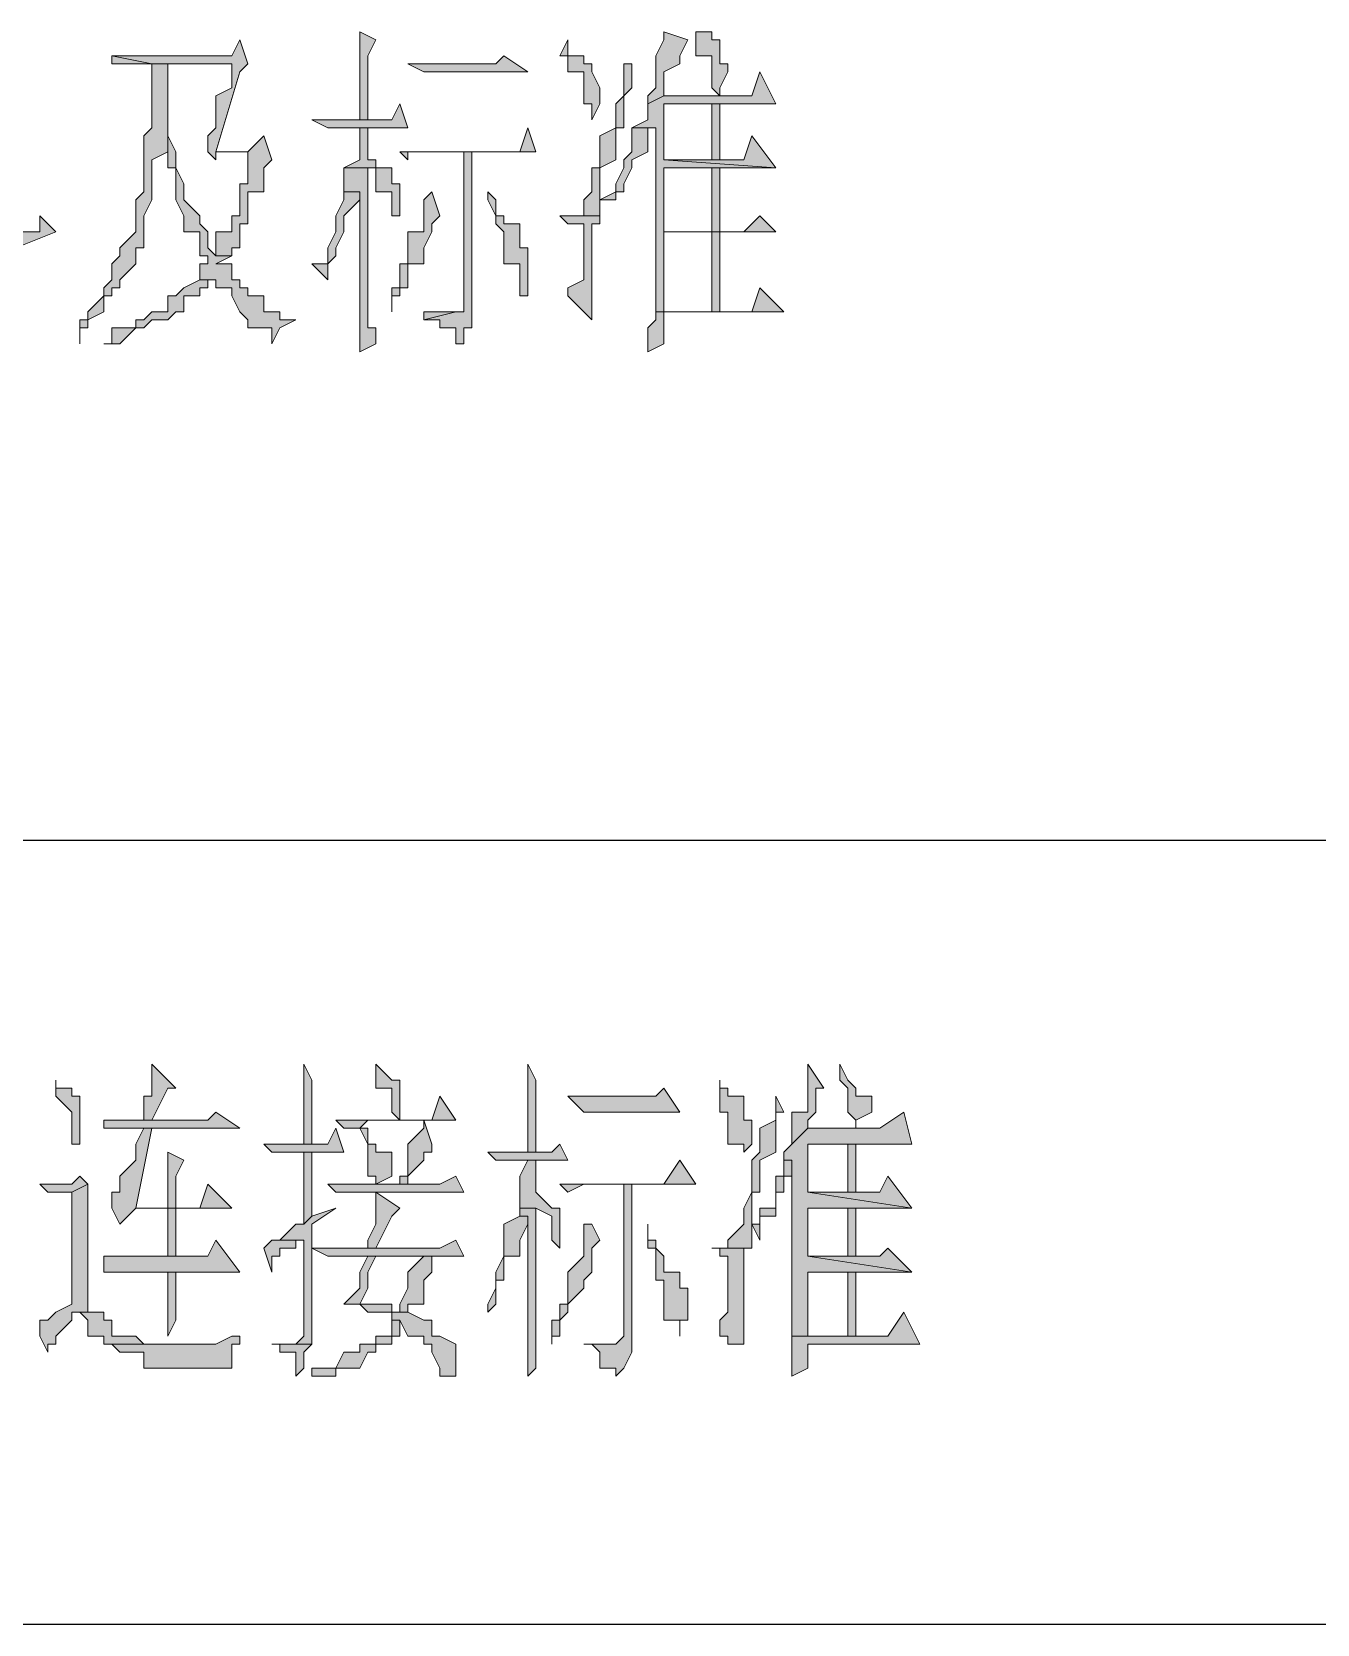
# Model space of a CAD drawing. Header units: millimetres. Extents: x 20 to 821, y 1 to 1134.
# Drawn here: x 577.26 to 606.18, y 830.12 to 865.94 of the extents above; entities that cross this region are included whole.
import ezdxf

# ---------------------------------------------------------------- set-up
doc = ezdxf.new("R2010")
doc.units = ezdxf.units.MM
doc.layers.add('1', color=7, linetype='Continuous')

msp = doc.modelspace()

# ---------------------------------------------------------------- hatches: boundary and pattern name
h = msp.add_hatch(color=0)
h.dxf.hatch_style = 2
h.paths.add_polyline_path([(584.64, 865.941732), (584.64, 863.961732), (584.82, 863.961732), (584.82, 865.401732), (585, 865.761732)])
h = msp.add_hatch(color=0)
h.dxf.hatch_style = 2
h.paths.add_polyline_path([(591.48, 865.941732), (591.48, 865.761732), (591.3, 865.401732), (591.3, 864.681732), (591.12, 864.501732), (591.12, 864.321732), (591.48, 864.501732), (591.48, 865.041732), (591.84, 865.221732), (591.84, 865.401732), (592.02, 865.761732)])
h = msp.add_hatch(color=0)
h.dxf.hatch_style = 2
h.paths.add_polyline_path([(592.2, 865.941732), (592.2, 865.401732), (592.56, 865.401732), (592.56, 864.681732), (592.74, 864.501732), (592.74, 864.681732), (592.92, 865.041732), (592.92, 865.221732), (592.74, 865.221732), (592.74, 865.761732), (592.56, 865.761732), (592.56, 865.941732)])
h = msp.add_hatch(color=0)
h.dxf.hatch_style = 2
h.paths.add_polyline_path([(581.94, 865.761732), (581.76, 865.401732), (579.06, 865.401732), (579.96, 865.221732), (581.76, 865.221732), (581.76, 865.041732), (581.76, 864.681732), (581.4, 864.501732), (581.4, 863.781732), (581.22, 863.601732), (581.22, 863.241732), (581.4, 863.061732), (581.4, 863.241732), (582.12, 863.241732), (581.4, 863.241732), (581.94, 865.041732), (582.12, 865.221732)])
h = msp.add_hatch(color=0)
h.dxf.hatch_style = 2
h.paths.add_polyline_path([(589.32, 865.761732), (589.14, 865.401732), (589.32, 865.401732), (589.32, 865.221732), (589.32, 865.041732), (589.68, 865.041732), (589.68, 864.321732), (589.86, 864.321732), (589.86, 863.961732), (590.04, 864.321732), (590.04, 864.681732), (589.86, 865.041732), (589.86, 865.221732), (589.68, 865.221732), (589.68, 865.401732), (589.32, 865.401732)])
h = msp.add_hatch(color=0)
h.dxf.hatch_style = 2
h.paths.add_polyline_path([(579.96, 865.221732), (579.96, 863.781732), (579.78, 863.601732), (579.78, 862.341732), (579.6, 862.161732), (579.6, 861.441732), (579.24, 861.081732), (579.24, 860.901732), (579.06, 860.721732), (579.06, 860.361732), (578.88, 860.181732), (578.88, 860.001732), (578.52, 859.641732), (578.52, 859.461732), (578.34, 859.461732), (578.34, 858.921732), (578.34, 859.281732), (578.52, 859.281732), (578.52, 859.461732), (578.88, 859.641732), (578.88, 860.001732), (579.06, 860.001732), (579.06, 860.181732), (579.24, 860.181732), (579.24, 860.361732), (579.6, 860.721732), (579.6, 861.081732), (579.78, 861.081732), (579.78, 861.801732), (579.96, 862.161732), (579.96, 863.061732), (580.32, 863.241732), (580.32, 865.221732), (581.76, 865.221732)])
h = msp.add_hatch(color=0)
h.dxf.hatch_style = 2
h.paths.add_polyline_path([(579.06, 865.401732), (579.06, 865.221732), (579.24, 865.221732), (579.96, 865.221732)])
h = msp.add_hatch(color=0)
h.dxf.hatch_style = 2
h.paths.add_polyline_path([(587.88, 865.401732), (587.7, 865.221732), (585.72, 865.221732), (586.08, 865.041732), (588.42, 865.041732)])
h = msp.add_hatch(color=0)
h.dxf.hatch_style = 2
h.paths.add_polyline_path([(590.58, 865.221732), (590.58, 864.501732), (590.4, 864.321732), (590.4, 863.781732), (590.04, 863.601732), (590.04, 862.881732), (589.86, 862.881732), (589.86, 862.341732), (589.68, 862.161732), (589.68, 861.801732), (589.32, 861.801732), (590.04, 861.801732), (590.04, 862.881732), (590.4, 863.061732), (590.4, 863.781732), (590.58, 863.781732), (590.58, 864.501732), (590.76, 864.681732), (590.76, 865.221732)])
h = msp.add_hatch(color=0)
h.dxf.hatch_style = 2
h.paths.add_polyline_path([(593.64, 865.041732), (593.46, 864.501732), (591.48, 864.501732), (591.12, 864.321732), (591.12, 863.961732), (590.76, 863.781732), (591.3, 863.781732), (591.3, 860.361732), (591.3, 859.641732), (592.74, 859.641732), (591.48, 859.641732), (591.48, 861.441732), (594, 861.441732), (591.48, 861.441732), (591.48, 862.881732), (592.56, 862.881732), (594, 862.881732), (591.48, 863.061732), (591.48, 864.321732), (592.56, 864.321732), (594, 864.321732)])
h = msp.add_hatch(color=0)
h.dxf.hatch_style = 2
h.paths.add_polyline_path([(585.54, 864.321732), (585.36, 863.961732), (583.56, 863.961732), (583.92, 863.781732), (585.72, 863.781732)])
h = msp.add_hatch(color=0)
h.dxf.hatch_style = 2
h.paths.add_polyline_path([(592.56, 863.061732), (592.74, 863.061732), (592.74, 864.321732), (592.56, 864.321732)])
h = msp.add_hatch(color=0)
h.dxf.hatch_style = 2
h.paths.add_polyline_path([(580.32, 863.781732), (580.32, 862.881732), (580.5, 862.881732), (580.5, 862.161732), (580.68, 861.801732), (580.68, 861.441732), (581.04, 861.441732), (581.04, 860.901732), (581.22, 860.901732), (581.22, 860.721732), (581.04, 860.721732), (581.04, 860.361732), (581.22, 860.361732), (581.4, 860.361732), (581.4, 860.181732), (581.76, 860.181732), (581.76, 860.001732), (581.94, 859.641732), (582.12, 859.461732), (582.12, 859.281732), (582.48, 859.281732), (582.66, 859.281732), (582.66, 858.921732), (582.84, 859.281732), (583.2, 859.461732), (582.84, 859.461732), (582.84, 859.641732), (582.48, 859.641732), (582.48, 860.001732), (582.12, 860.001732), (582.12, 860.181732), (581.94, 860.181732), (581.94, 860.361732), (581.76, 860.361732), (581.76, 860.721732), (581.4, 860.721732), (581.76, 860.901732), (581.4, 860.901732), (581.22, 861.081732), (581.22, 861.441732), (581.04, 861.621732), (581.04, 861.801732), (580.68, 862.161732), (580.68, 862.521732), (580.5, 862.881732), (580.5, 863.241732), (580.32, 863.601732)])
h = msp.add_hatch(color=0)
h.dxf.hatch_style = 2
h.paths.add_polyline_path([(584.82, 863.781732), (584.64, 863.781732), (584.64, 863.601732), (584.64, 863.061732), (584.28, 862.881732), (585, 862.881732), (585, 862.521732), (585, 862.341732), (585.36, 862.341732), (585.36, 861.801732), (585.54, 861.801732), (585.54, 862.521732), (585.36, 862.521732), (585.36, 862.881732), (585, 862.881732), (585, 863.061732), (584.82, 863.061732)])
h = msp.add_hatch(color=0)
h.dxf.hatch_style = 2
h.paths.add_polyline_path([(588.42, 863.781732), (588.24, 863.241732), (585.54, 863.241732), (585.72, 863.061732), (585.72, 863.241732), (586.98, 863.241732), (588.6, 863.241732)])
h = msp.add_hatch(color=0)
h.dxf.hatch_style = 2
h.paths.add_polyline_path([(590.76, 863.781732), (590.76, 863.241732), (590.58, 863.061732), (590.58, 862.881732), (590.4, 862.521732), (590.4, 862.341732), (590.04, 862.161732), (590.4, 862.161732), (590.4, 862.341732), (590.58, 862.341732), (590.58, 862.521732), (590.76, 862.881732), (590.76, 863.061732), (591.12, 863.241732), (591.12, 863.781732), (591.3, 863.781732)])
h = msp.add_hatch(color=0)
h.dxf.hatch_style = 2
h.paths.add_polyline_path([(582.48, 863.601732), (582.12, 863.241732), (581.4, 863.241732), (582.12, 863.241732), (582.12, 862.521732), (581.94, 862.521732), (581.94, 861.801732), (581.76, 861.801732), (581.76, 861.441732), (581.4, 861.441732), (581.4, 860.901732), (581.76, 860.901732), (581.76, 861.081732), (581.94, 861.081732), (581.94, 861.621732), (582.12, 861.621732), (582.12, 861.801732), (582.12, 862.341732), (582.48, 862.341732), (582.48, 862.881732), (582.66, 863.061732)])
h = msp.add_hatch(color=0)
h.dxf.hatch_style = 2
h.paths.add_polyline_path([(593.46, 863.601732), (593.28, 863.061732), (591.48, 863.061732), (594, 862.881732)])
h = msp.add_hatch(color=0)
h.dxf.hatch_style = 2
h.paths.add_polyline_path([(587.16, 863.241732), (586.98, 863.241732), (586.98, 859.641732), (586.8, 859.641732), (586.08, 859.461732), (586.44, 859.461732), (586.44, 859.281732), (586.8, 859.281732), (586.8, 858.921732), (586.98, 858.921732), (586.98, 859.281732), (587.16, 859.281732), (587.16, 859.461732)])
h = msp.add_hatch(color=0)
h.dxf.hatch_style = 2
h.paths.add_polyline_path([(584.28, 862.881732), (584.28, 862.341732), (584.64, 862.341732), (584.64, 858.741732), (585, 858.921732), (585, 859.281732), (584.82, 859.281732), (584.82, 862.881732)])
h = msp.add_hatch(color=0)
h.dxf.hatch_style = 2
h.paths.add_polyline_path([(592.56, 861.441732), (592.74, 861.441732), (592.74, 862.881732), (592.56, 862.881732)])
h = msp.add_hatch(color=0)
h.dxf.hatch_style = 2
h.paths.add_polyline_path([(584.28, 862.341732), (584.28, 862.161732), (584.1, 861.801732), (584.1, 861.441732), (583.92, 861.081732), (583.92, 860.721732), (583.56, 860.721732), (583.92, 860.361732), (583.92, 860.721732), (584.1, 860.901732), (584.1, 861.081732), (584.28, 861.441732), (584.28, 861.801732), (584.64, 862.161732), (584.64, 862.341732)])
h = msp.add_hatch(color=0)
h.dxf.hatch_style = 2
h.paths.add_polyline_path([(586.26, 862.341732), (586.08, 862.161732), (586.08, 861.441732), (585.72, 861.441732), (585.72, 860.721732), (585.54, 860.721732), (585.54, 860.181732), (585.36, 860.181732), (585.36, 859.641732), (585.36, 860.001732), (585.54, 860.001732), (585.54, 860.181732), (585.72, 860.181732), (585.72, 860.361732), (585.72, 860.721732), (586.08, 860.721732), (586.08, 861.081732), (586.26, 861.441732), (586.26, 861.621732), (586.44, 861.801732)])
h = msp.add_hatch(color=0)
h.dxf.hatch_style = 2
h.paths.add_polyline_path([(587.52, 862.341732), (587.52, 862.161732), (587.7, 861.801732), (587.7, 861.621732), (587.88, 861.441732), (587.88, 860.721732), (588.24, 860.721732), (588.24, 860.001732), (588.42, 860.001732), (588.42, 860.721732), (588.42, 860.901732), (588.42, 861.081732), (588.24, 861.081732), (588.24, 861.621732), (587.88, 861.621732), (587.88, 861.801732), (587.7, 861.801732), (587.7, 862.161732)])
h = msp.add_hatch(color=0)
h.dxf.hatch_style = 2
h.paths.add_polyline_path([(577.44, 861.801732), (577.44, 861.441732), (576.9, 861.441732), (576.72, 861.441732), (574.74, 860.901732), (574.92, 860.721732), (575.28, 860.901732), (576.72, 861.081732), (576.9, 861.081732), (577.8, 861.441732)])
h = msp.add_hatch(color=0)
h.dxf.hatch_style = 2
h.paths.add_polyline_path([(589.14, 861.801732), (589.32, 861.621732), (589.68, 861.621732), (589.68, 861.441732), (589.68, 860.361732), (589.32, 860.181732), (589.32, 860.001732), (589.68, 859.641732), (589.86, 859.461732), (589.86, 860.001732), (589.86, 860.181732), (589.86, 861.621732), (590.04, 861.621732), (590.04, 861.801732), (589.32, 861.801732)])
h = msp.add_hatch(color=0)
h.dxf.hatch_style = 2
h.paths.add_polyline_path([(593.64, 861.801732), (593.28, 861.441732), (591.48, 861.441732), (594, 861.441732)])
h = msp.add_hatch(color=0)
h.dxf.hatch_style = 2
h.paths.add_polyline_path([(592.74, 861.441732), (592.56, 861.441732), (592.56, 859.641732), (591.48, 859.641732), (592.74, 859.641732)])
h = msp.add_hatch(color=0)
h.dxf.hatch_style = 2
h.paths.add_polyline_path([(581.04, 860.361732), (580.68, 860.181732), (580.5, 860.001732), (580.32, 860.001732), (580.32, 859.641732), (579.96, 859.641732), (579.78, 859.461732), (579.6, 859.461732), (579.6, 859.281732), (579.06, 859.281732), (579.06, 858.921732), (578.88, 858.921732), (579.06, 858.921732), (579.24, 858.921732), (579.6, 859.281732), (579.78, 859.281732), (579.96, 859.461732), (580.32, 859.461732), (580.5, 859.641732), (580.68, 859.641732), (580.68, 860.001732), (581.04, 860.001732), (581.04, 860.181732), (581.22, 860.181732), (581.22, 860.361732)])
h = msp.add_hatch(color=0)
h.dxf.hatch_style = 2
h.paths.add_polyline_path([(593.64, 860.181732), (593.46, 859.641732), (591.3, 859.641732), (591.3, 859.461732), (591.12, 859.281732), (591.12, 858.741732), (591.48, 858.921732), (591.48, 859.641732), (594.18, 859.641732)])
h = msp.add_hatch(color=0)
h.dxf.hatch_style = 2
h.paths.add_polyline_path([(586.08, 859.641732), (586.08, 859.461732), (586.8, 859.641732)])
h = msp.add_hatch(color=0)
h.dxf.hatch_style = 2
h.paths.add_polyline_path([(579.96, 842.721732), (579.96, 842.001732), (579.78, 842.001732), (579.78, 841.461732), (579.96, 841.461732), (580.32, 842.181732), (580.5, 842.181732)])
h = msp.add_hatch(color=0)
h.dxf.hatch_style = 2
h.paths.add_polyline_path([(583.38, 842.721732), (583.38, 840.921732), (583.56, 840.921732), (583.56, 842.361732)])
h = msp.add_hatch(color=0)
h.dxf.hatch_style = 2
h.paths.add_polyline_path([(585, 842.721732), (585, 842.181732), (585.36, 842.181732), (585.36, 841.641732), (585.54, 841.461732), (585.54, 842.361732), (585.36, 842.361732)])
h = msp.add_hatch(color=0)
h.dxf.hatch_style = 2
h.paths.add_polyline_path([(588.42, 842.721732), (588.42, 840.741732), (588.6, 840.741732), (588.6, 842.361732)])
h = msp.add_hatch(color=0)
h.dxf.hatch_style = 2
h.paths.add_polyline_path([(594.72, 842.721732), (594.72, 841.641732), (594.36, 841.641732), (594.36, 840.921732), (594.72, 841.281732), (594.72, 841.461732), (594.9, 841.641732), (594.9, 842.181732), (595.08, 842.181732)])
h = msp.add_hatch(color=0)
h.dxf.hatch_style = 2
h.paths.add_polyline_path([(595.44, 842.721732), (595.44, 842.361732), (595.62, 842.181732), (595.62, 841.641732), (595.8, 841.461732), (595.8, 841.281732), (595.8, 841.461732), (596.16, 841.641732), (596.16, 842.001732), (595.8, 842.001732), (595.8, 842.181732), (595.62, 842.361732)])
h = msp.add_hatch(color=0)
h.dxf.hatch_style = 2
h.paths.add_polyline_path([(577.8, 842.361732), (577.8, 842.001732), (578.16, 841.641732), (578.16, 840.921732), (578.34, 840.921732), (578.34, 842.001732), (578.16, 842.001732), (578.16, 842.181732), (577.8, 842.181732)])
h = msp.add_hatch(color=0)
h.dxf.hatch_style = 2
h.paths.add_polyline_path([(591.48, 842.181732), (591.3, 842.001732), (589.32, 842.001732), (589.68, 841.641732), (591.84, 841.641732)])
h = msp.add_hatch(color=0)
h.dxf.hatch_style = 2
h.paths.add_polyline_path([(592.74, 842.361732), (592.74, 841.641732), (592.92, 841.641732), (592.92, 840.921732), (593.28, 840.921732), (593.28, 840.741732), (593.46, 840.921732), (593.46, 841.461732), (593.28, 841.461732), (593.28, 842.001732), (592.92, 842.001732), (592.92, 842.181732), (592.74, 842.181732)])
h = msp.add_hatch(color=0)
h.dxf.hatch_style = 2
h.paths.add_polyline_path([(586.44, 842.001732), (586.26, 841.461732), (584.1, 841.461732), (584.28, 841.281732), (584.64, 841.281732), (584.82, 841.461732), (586.8, 841.461732)])
h = msp.add_hatch(color=0)
h.dxf.hatch_style = 2
h.paths.add_polyline_path([(594, 842.001732), (594, 841.461732), (593.64, 841.281732), (593.64, 840.741732), (593.46, 840.561732), (593.46, 839.841732), (593.28, 839.481732), (593.28, 839.121732), (592.92, 838.761732), (592.92, 838.581732), (592.74, 838.581732), (593.28, 838.581732), (593.46, 838.581732), (593.46, 839.841732), (593.64, 839.841732), (593.64, 840.561732), (594, 840.741732), (594, 841.641732), (594.18, 841.641732)])
h = msp.add_hatch(color=0)
h.dxf.hatch_style = 2
h.paths.add_polyline_path([(581.4, 841.641732), (581.22, 841.461732), (578.88, 841.461732), (578.88, 841.281732), (581.94, 841.281732)])
h = msp.add_hatch(color=0)
h.dxf.hatch_style = 2
h.paths.add_polyline_path([(586.08, 841.461732), (586.08, 841.281732), (585.72, 840.921732), (585.72, 840.201732), (585.54, 840.201732), (585.54, 840.021732), (585.72, 840.021732), (585.72, 840.201732), (586.08, 840.561732), (586.08, 840.741732), (586.26, 840.741732), (586.26, 840.921732)])
h = msp.add_hatch(color=0)
h.dxf.hatch_style = 2
h.paths.add_polyline_path([(596.88, 841.641732), (596.34, 841.281732), (594.72, 841.281732), (594.36, 840.921732), (594.18, 840.741732), (594.18, 840.561732), (594.36, 840.561732), (594.36, 836.601732), (595.8, 836.601732), (594.72, 836.601732), (594.72, 838.041732), (597.06, 838.041732), (594.72, 838.401732), (594.72, 839.481732), (595.62, 839.481732), (597.06, 839.481732), (594.72, 839.841732), (594.72, 840.921732), (595.62, 840.921732), (597.06, 840.921732)])
h = msp.add_hatch(color=0)
h.dxf.hatch_style = 2
h.paths.add_polyline_path([(579.96, 841.281732), (579.78, 841.281732), (579.6, 840.921732), (579.6, 840.561732), (579.24, 840.201732), (579.24, 839.841732), (579.06, 839.841732), (579.06, 839.481732), (579.24, 839.121732), (579.6, 839.481732), (581.76, 839.481732), (580.5, 839.481732), (579.6, 839.481732)])
h = msp.add_hatch(color=0)
h.dxf.hatch_style = 2
h.paths.add_polyline_path([(584.1, 841.281732), (583.92, 840.921732), (582.48, 840.921732), (582.66, 840.741732), (584.28, 840.741732)])
h = msp.add_hatch(color=0)
h.dxf.hatch_style = 2
h.paths.add_polyline_path([(584.64, 841.281732), (584.82, 840.921732), (584.82, 840.201732), (585, 840.201732), (585, 840.021732), (585.36, 840.201732), (585.36, 840.741732), (585, 840.741732), (585, 840.921732), (584.82, 840.921732), (584.82, 841.281732)])
h = msp.add_hatch(color=0)
h.dxf.hatch_style = 2
h.paths.add_polyline_path([(580.32, 840.741732), (580.32, 839.481732), (579.6, 839.481732), (580.5, 839.481732), (580.5, 840.201732), (580.68, 840.561732)])
h = msp.add_hatch(color=0)
h.dxf.hatch_style = 2
h.paths.add_polyline_path([(583.56, 840.741732), (583.38, 840.741732), (583.38, 839.121732), (583.56, 839.301732)])
h = msp.add_hatch(color=0)
h.dxf.hatch_style = 2
h.paths.add_polyline_path([(589.14, 840.921732), (588.96, 840.741732), (587.52, 840.741732), (587.7, 840.561732), (589.32, 840.561732)])
h = msp.add_hatch(color=0)
h.dxf.hatch_style = 2
h.paths.add_polyline_path([(595.62, 839.841732), (595.8, 839.841732), (595.8, 840.921732), (595.62, 840.921732)])
h = msp.add_hatch(color=0)
h.dxf.hatch_style = 2
h.paths.add_polyline_path([(588.6, 840.561732), (588.42, 840.561732), (588.24, 840.201732), (588.24, 839.481732), (588.6, 839.481732), (588.96, 839.301732), (588.96, 838.761732), (589.14, 838.581732), (589.14, 839.481732), (588.96, 839.481732), (588.6, 839.841732)])
h = msp.add_hatch(color=0)
h.dxf.hatch_style = 2
h.paths.add_polyline_path([(591.84, 840.561732), (591.48, 840.021732), (589.14, 840.021732), (589.32, 839.841732), (589.68, 840.021732), (592.2, 840.021732)])
h = msp.add_hatch(color=0)
h.dxf.hatch_style = 2
h.paths.add_polyline_path([(594.18, 840.561732), (594.18, 840.201732), (594, 840.201732), (594, 839.481732), (593.64, 839.481732), (593.64, 839.121732), (593.46, 839.121732), (593.64, 838.761732), (593.64, 839.301732), (594, 839.301732), (594, 839.841732), (594.18, 839.841732), (594.18, 840.201732), (594.36, 840.201732), (594.36, 840.561732)])
h = msp.add_hatch(color=0)
h.dxf.hatch_style = 2
h.paths.add_polyline_path([(578.34, 840.201732), (578.16, 840.021732), (577.44, 840.021732), (577.62, 839.841732), (578.16, 839.841732), (578.52, 840.021732)])
h = msp.add_hatch(color=0)
h.dxf.hatch_style = 2
h.paths.add_polyline_path([(578.52, 840.021732), (578.16, 839.841732), (578.16, 837.321732), (577.8, 837.141732), (577.62, 836.961732), (577.44, 836.961732), (577.44, 836.601732), (577.62, 836.241732), (577.62, 836.421732), (577.8, 836.421732), (577.8, 836.601732), (578.16, 836.961732), (578.16, 837.141732), (578.34, 837.141732), (578.52, 837.141732), (578.52, 837.321732), (578.52, 839.841732)])
h = msp.add_hatch(color=0)
h.dxf.hatch_style = 2
h.paths.add_polyline_path([(581.22, 840.021732), (581.04, 839.481732), (580.5, 839.481732), (581.76, 839.481732)])
h = msp.add_hatch(color=0)
h.dxf.hatch_style = 2
h.paths.add_polyline_path([(586.8, 840.201732), (586.44, 840.021732), (583.92, 840.021732), (584.1, 839.841732), (586.98, 839.841732)])
h = msp.add_hatch(color=0)
h.dxf.hatch_style = 2
h.paths.add_polyline_path([(590.76, 840.021732), (590.58, 840.021732), (590.58, 836.601732), (590.4, 836.421732), (589.68, 836.421732), (589.86, 836.421732), (590.04, 836.241732), (590.04, 835.881732), (590.4, 835.881732), (590.4, 835.701732), (590.58, 835.881732), (590.76, 836.241732)])
h = msp.add_hatch(color=0)
h.dxf.hatch_style = 2
h.paths.add_polyline_path([(596.52, 840.201732), (596.34, 839.841732), (594.72, 839.841732), (597.06, 839.481732)])
h = msp.add_hatch(color=0)
h.dxf.hatch_style = 2
h.paths.add_polyline_path([(585, 839.841732), (585, 839.121732), (584.82, 838.761732), (584.82, 838.581732), (585, 838.581732), (585.36, 839.301732), (585.54, 839.481732)])
h = msp.add_hatch(color=0)
h.dxf.hatch_style = 2
h.paths.add_polyline_path([(580.32, 838.401732), (580.5, 838.401732), (580.5, 839.481732), (580.32, 839.481732)])
h = msp.add_hatch(color=0)
h.dxf.hatch_style = 2
h.paths.add_polyline_path([(584.1, 839.481732), (583.56, 839.301732), (583.38, 839.121732), (583.2, 839.121732), (582.84, 838.761732), (582.66, 838.761732), (583.38, 838.761732), (583.38, 836.601732), (583.2, 836.421732), (583.56, 836.421732), (583.56, 836.601732), (583.56, 839.121732)])
h = msp.add_hatch(color=0)
h.dxf.hatch_style = 2
h.paths.add_polyline_path([(588.24, 839.301732), (587.88, 839.121732), (587.88, 838.401732), (587.7, 838.041732), (587.7, 837.681732), (587.52, 837.321732), (587.52, 837.141732), (587.7, 837.321732), (587.7, 837.861732), (587.88, 837.861732), (587.88, 838.401732), (588.24, 838.401732), (588.24, 838.761732), (588.42, 839.121732), (588.42, 839.301732)])
h = msp.add_hatch(color=0)
h.dxf.hatch_style = 2
h.paths.add_polyline_path([(588.24, 839.481732), (588.24, 839.301732), (588.42, 839.301732), (588.42, 835.701732), (588.6, 835.881732), (588.6, 839.481732)])
h = msp.add_hatch(color=0)
h.dxf.hatch_style = 2
h.paths.add_polyline_path([(595.62, 838.401732), (595.8, 838.401732), (595.8, 839.481732), (595.62, 839.481732)])
h = msp.add_hatch(color=0)
h.dxf.hatch_style = 2
h.paths.add_polyline_path([(589.86, 839.121732), (589.68, 839.121732), (589.68, 838.761732), (589.68, 838.401732), (589.32, 838.041732), (589.32, 837.321732), (589.14, 837.321732), (589.14, 836.961732), (588.96, 836.961732), (588.96, 836.421732), (588.96, 836.601732), (589.14, 836.601732), (589.14, 836.961732), (589.32, 837.141732), (589.32, 837.321732), (589.68, 837.681732), (589.68, 837.861732), (589.86, 838.041732), (589.86, 838.581732), (590.04, 838.761732)])
h = msp.add_hatch(color=0)
h.dxf.hatch_style = 2
h.paths.add_polyline_path([(591.12, 839.121732), (591.12, 838.581732), (591.3, 838.581732), (591.3, 837.861732), (591.48, 837.861732), (591.48, 836.961732), (591.84, 836.961732), (591.84, 836.601732), (591.84, 836.961732), (592.02, 836.961732), (592.02, 837.141732), (592.02, 837.681732), (591.84, 837.681732), (591.84, 838.041732), (591.48, 838.041732), (591.48, 838.401732), (591.3, 838.581732), (591.3, 838.761732), (591.12, 838.761732)])
h = msp.add_hatch(color=0)
h.dxf.hatch_style = 2
h.paths.add_polyline_path([(581.4, 838.761732), (581.22, 838.401732), (578.88, 838.401732), (578.88, 838.041732), (581.94, 838.041732)])
h = msp.add_hatch(color=0)
h.dxf.hatch_style = 2
h.paths.add_polyline_path([(582.66, 838.761732), (582.48, 838.581732), (582.66, 838.041732), (582.66, 838.401732), (582.84, 838.401732), (582.84, 838.581732), (583.2, 838.581732), (583.2, 838.761732), (583.38, 838.761732)])
h = msp.add_hatch(color=0)
h.dxf.hatch_style = 2
h.paths.add_polyline_path([(586.8, 838.761732), (586.44, 838.581732), (583.56, 838.581732), (583.92, 838.401732), (586.98, 838.401732)])
h = msp.add_hatch(color=0)
h.dxf.hatch_style = 2
h.paths.add_polyline_path([(592.56, 838.581732), (592.74, 838.581732), (592.74, 838.401732), (592.92, 838.401732), (592.92, 838.041732), (592.92, 837.141732), (592.74, 836.961732), (592.74, 836.601732), (592.92, 836.601732), (592.92, 836.421732), (593.28, 836.421732), (593.28, 836.961732), (593.28, 838.581732), (592.74, 838.581732)])
h = msp.add_hatch(color=0)
h.dxf.hatch_style = 2
h.paths.add_polyline_path([(596.52, 838.581732), (596.34, 838.401732), (594.72, 838.401732), (597.06, 838.041732)])
h = msp.add_hatch(color=0)
h.dxf.hatch_style = 2
h.paths.add_polyline_path([(584.82, 838.401732), (584.64, 838.041732), (584.64, 837.681732), (584.28, 837.321732), (584.64, 837.321732), (584.82, 837.141732), (585.36, 837.141732), (585.36, 836.961732), (585.54, 836.961732), (585.72, 836.601732), (586.08, 836.601732), (586.08, 836.421732), (586.26, 836.421732), (586.26, 836.241732), (586.44, 835.881732), (586.44, 835.701732), (586.8, 835.701732), (586.8, 836.421732), (586.44, 836.601732), (586.26, 836.601732), (586.26, 836.961732), (586.08, 836.961732), (585.72, 837.141732), (585.36, 837.141732), (585.36, 837.321732), (584.64, 837.321732), (584.82, 837.681732), (584.82, 838.041732), (585, 838.401732), (586.08, 838.401732)])
h = msp.add_hatch(color=0)
h.dxf.hatch_style = 2
h.paths.add_polyline_path([(586.26, 838.401732), (584.82, 838.401732), (586.08, 838.401732), (585.72, 838.041732), (585.72, 837.681732), (585.54, 837.321732), (585.54, 837.141732), (585.72, 837.141732), (585.72, 837.321732), (586.08, 837.321732), (586.08, 837.861732), (586.26, 838.041732)])
h = msp.add_hatch(color=0)
h.dxf.hatch_style = 2
h.paths.add_polyline_path([(580.5, 838.041732), (580.32, 838.041732), (580.32, 837.861732), (580.32, 836.601732), (580.5, 836.961732)])
h = msp.add_hatch(color=0)
h.dxf.hatch_style = 2
h.paths.add_polyline_path([(595.8, 838.041732), (595.62, 838.041732), (595.62, 836.601732), (594.72, 836.601732), (595.8, 836.601732)])
h = msp.add_hatch(color=0)
h.dxf.hatch_style = 2
h.paths.add_polyline_path([(578.52, 837.141732), (578.34, 837.141732), (578.52, 836.961732), (578.52, 836.601732), (578.88, 836.601732), (578.88, 836.421732), (579.06, 836.421732), (580.68, 836.421732), (580.5, 836.421732), (579.78, 836.421732), (579.6, 836.601732), (579.06, 836.601732), (579.06, 836.961732), (578.88, 836.961732), (578.88, 837.141732)])
h = msp.add_hatch(color=0)
h.dxf.hatch_style = 2
h.paths.add_polyline_path([(596.88, 837.141732), (596.52, 836.601732), (594.36, 836.601732), (594.36, 836.421732), (594.36, 835.701732), (594.72, 835.881732), (594.72, 836.421732), (597.24, 836.421732)])
h = msp.add_hatch(color=0)
h.dxf.hatch_style = 2
h.paths.add_polyline_path([(585.36, 836.961732), (585.36, 836.601732), (585, 836.601732), (585, 836.421732), (584.82, 836.421732), (584.64, 836.421732), (584.64, 836.241732), (584.28, 836.241732), (584.1, 835.881732), (583.56, 835.881732), (583.56, 835.701732), (584.1, 835.701732), (584.1, 835.881732), (584.28, 835.881732), (584.64, 835.881732), (584.82, 836.241732), (585, 836.241732), (585, 836.421732), (585.36, 836.421732), (585.36, 836.601732), (585.54, 836.601732), (585.54, 836.961732)])
h = msp.add_hatch(color=0)
h.dxf.hatch_style = 2
h.paths.add_polyline_path([(581.94, 836.601732), (581.76, 836.601732), (581.4, 836.421732), (579.06, 836.421732), (579.24, 836.241732), (579.78, 836.241732), (579.78, 835.881732), (579.96, 835.881732), (581.76, 835.881732), (581.76, 836.241732), (581.76, 836.421732), (581.94, 836.421732)])
h = msp.add_hatch(color=0)
h.dxf.hatch_style = 2
h.paths.add_polyline_path([(582.66, 836.421732), (582.84, 836.421732), (582.84, 836.241732), (583.2, 836.241732), (583.2, 835.881732), (583.2, 835.701732), (583.38, 835.881732), (583.38, 836.241732), (583.56, 836.421732)])
h = msp.add_hatch(color=0)
h.dxf.hatch_style = 2
h.paths.add_polyline_path([(589.68, 836.421732), (590.4, 836.421732), (590.04, 836.421732)])

# ---------------------------------------------------------------- linework, layer by layer
at = {"layer": '1', "color": 0, "lineweight": 5}
for points in [[(584.64, 865.941732), (584.64, 863.961732), (584.82, 863.961732), (584.82, 865.401732), (585, 865.761732), (584.64, 865.941732)], [(591.48, 865.941732), (591.48, 865.761732), (591.3, 865.401732), (591.3, 864.681732), (591.12, 864.501732), (591.12, 864.321732), (591.48, 864.501732), (591.48, 865.041732), (591.84, 865.221732), (591.84, 865.401732), (592.02, 865.761732), (591.48, 865.941732)], [(592.2, 865.941732), (592.2, 865.401732), (592.56, 865.401732), (592.56, 864.681732), (592.74, 864.501732), (592.74, 864.681732), (592.92, 865.041732), (592.92, 865.221732), (592.74, 865.221732), (592.74, 865.761732), (592.56, 865.761732), (592.56, 865.941732), (592.2, 865.941732)], [(581.94, 865.761732), (581.76, 865.401732), (579.06, 865.401732), (579.96, 865.221732), (581.76, 865.221732), (581.76, 865.041732), (581.76, 864.681732), (581.4, 864.501732), (581.4, 863.781732), (581.22, 863.601732), (581.22, 863.241732), (581.4, 863.061732), (581.4, 863.241732), (582.12, 863.241732), (581.4, 863.241732), (581.94, 865.041732), (582.12, 865.221732), (581.94, 865.761732)], [(589.32, 865.761732), (589.14, 865.401732), (589.32, 865.401732), (589.32, 865.221732), (589.32, 865.041732), (589.68, 865.041732), (589.68, 864.321732), (589.86, 864.321732), (589.86, 863.961732), (590.04, 864.321732), (590.04, 864.681732), (589.86, 865.041732), (589.86, 865.221732), (589.68, 865.221732), (589.68, 865.401732), (589.32, 865.401732), (589.32, 865.761732)], [(579.96, 865.221732), (579.96, 863.781732), (579.78, 863.601732), (579.78, 862.341732), (579.6, 862.161732), (579.6, 861.441732), (579.24, 861.081732), (579.24, 861.081732), (579.24, 860.901732), (579.06, 860.721732), (579.06, 860.361732), (578.88, 860.181732), (578.88, 860.001732), (578.52, 859.641732), (578.52, 859.461732), (578.34, 859.461732), (578.34, 858.921732), (578.34, 859.281732), (578.52, 859.281732), (578.52, 859.461732), (578.88, 859.641732), (578.88, 860.001732), (579.06, 860.001732), (579.06, 860.181732), (579.24, 860.181732), (579.24, 860.361732), (579.6, 860.721732), (579.6, 861.081732), (579.78, 861.081732), (579.78, 861.801732), (579.96, 862.161732), (579.96, 863.061732), (580.32, 863.241732), (580.32, 865.221732), (581.76, 865.221732), (579.96, 865.221732)], [(579.06, 865.401732), (579.06, 865.221732), (579.24, 865.221732), (579.96, 865.221732), (579.06, 865.401732)], [(587.88, 865.401732), (587.7, 865.221732), (585.72, 865.221732), (586.08, 865.041732), (588.42, 865.041732), (587.88, 865.401732)], [(590.58, 865.221732), (590.58, 864.501732), (590.4, 864.321732), (590.4, 863.781732), (590.04, 863.601732), (590.04, 862.881732), (589.86, 862.881732), (589.86, 862.341732), (589.68, 862.161732), (589.68, 861.801732), (589.32, 861.801732), (590.04, 861.801732), (590.04, 861.801732), (590.04, 862.881732), (590.4, 863.061732), (590.4, 863.781732), (590.58, 863.781732), (590.58, 864.501732), (590.76, 864.681732), (590.76, 865.221732), (590.58, 865.221732)], [(593.64, 865.041732), (593.46, 864.501732), (591.48, 864.501732), (591.12, 864.321732), (591.12, 863.961732), (590.76, 863.781732), (591.3, 863.781732), (591.3, 860.361732), (591.3, 859.641732), (592.74, 859.641732), (591.48, 859.641732), (591.48, 861.441732), (594, 861.441732), (591.48, 861.441732), (591.48, 862.881732), (592.56, 862.881732), (594, 862.881732), (591.48, 863.061732), (591.48, 864.321732), (592.56, 864.321732), (594, 864.321732), (593.64, 865.041732)], [(585.54, 864.321732), (585.36, 863.961732), (583.56, 863.961732), (583.92, 863.781732), (585.72, 863.781732), (585.54, 864.321732)], [(592.56, 863.061732), (592.74, 863.061732), (592.74, 864.321732), (592.56, 864.321732), (592.56, 863.061732)], [(580.32, 863.781732), (580.32, 862.881732), (580.5, 862.881732), (580.5, 862.161732), (580.68, 861.801732), (580.68, 861.441732), (581.04, 861.441732), (581.04, 860.901732), (581.22, 860.901732), (581.22, 860.721732), (581.04, 860.721732), (581.04, 860.361732), (581.22, 860.361732), (581.4, 860.361732), (581.4, 860.181732), (581.76, 860.181732), (581.76, 860.001732), (581.94, 859.641732), (582.12, 859.461732), (582.12, 859.281732), (582.48, 859.281732), (582.66, 859.281732), (582.66, 858.921732), (582.84, 859.281732), (583.2, 859.461732), (582.84, 859.461732), (582.84, 859.641732), (582.48, 859.641732), (582.48, 860.001732), (582.12, 860.001732), (582.12, 860.181732), (581.94, 860.181732), (581.94, 860.361732), (581.76, 860.361732), (581.76, 860.721732), (581.4, 860.721732), (581.76, 860.901732), (581.4, 860.901732), (581.22, 861.081732), (581.22, 861.441732), (581.04, 861.621732), (581.04, 861.801732), (580.68, 862.161732), (580.68, 862.521732), (580.5, 862.881732), (580.5, 863.241732), (580.32, 863.601732), (580.32, 863.781732)], [(584.82, 863.781732), (584.64, 863.781732), (584.64, 863.601732), (584.64, 863.061732), (584.28, 862.881732), (585, 862.881732), (585, 862.521732), (585, 862.341732), (585.36, 862.341732), (585.36, 861.801732), (585.54, 861.801732), (585.54, 862.521732), (585.36, 862.521732), (585.36, 862.881732), (585.36, 862.881732), (585, 862.881732), (585, 863.061732), (584.82, 863.061732), (584.82, 863.781732)], [(588.42, 863.781732), (588.24, 863.241732), (585.54, 863.241732), (585.72, 863.061732), (585.72, 863.241732), (586.98, 863.241732), (588.6, 863.241732), (588.42, 863.781732)], [(590.76, 863.781732), (590.76, 863.241732), (590.58, 863.061732), (590.58, 862.881732), (590.4, 862.521732), (590.4, 862.341732), (590.04, 862.161732), (590.4, 862.161732), (590.4, 862.341732), (590.58, 862.341732), (590.58, 862.521732), (590.76, 862.881732), (590.76, 863.061732), (591.12, 863.241732), (591.12, 863.781732), (591.3, 863.781732), (590.76, 863.781732)], [(582.48, 863.601732), (582.12, 863.241732), (581.4, 863.241732), (582.12, 863.241732), (582.12, 862.521732), (581.94, 862.521732), (581.94, 861.801732), (581.76, 861.801732), (581.76, 861.441732), (581.4, 861.441732), (581.4, 860.901732), (581.76, 860.901732), (581.76, 861.081732), (581.94, 861.081732), (581.94, 861.621732), (582.12, 861.621732), (582.12, 861.801732), (582.12, 862.341732), (582.48, 862.341732), (582.48, 862.881732), (582.66, 863.061732), (582.48, 863.601732)], [(593.46, 863.601732), (593.28, 863.061732), (591.48, 863.061732), (594, 862.881732), (593.46, 863.601732)], [(587.16, 863.241732), (586.98, 863.241732), (586.98, 859.641732), (586.8, 859.641732), (586.08, 859.461732), (586.44, 859.461732), (586.44, 859.281732), (586.8, 859.281732), (586.8, 858.921732), (586.98, 858.921732), (586.98, 859.281732), (587.16, 859.281732), (587.16, 859.461732), (587.16, 863.241732)], [(584.28, 862.881732), (584.28, 862.341732), (584.64, 862.341732), (584.64, 858.741732), (585, 858.921732), (585, 859.281732), (584.82, 859.281732), (584.82, 862.881732), (584.28, 862.881732)], [(592.56, 861.441732), (592.74, 861.441732), (592.74, 862.881732), (592.56, 862.881732), (592.56, 861.441732)], [(584.28, 862.341732), (584.28, 862.161732), (584.1, 861.801732), (584.1, 861.441732), (583.92, 861.081732), (583.92, 860.721732), (583.56, 860.721732), (583.92, 860.361732), (583.92, 860.721732), (584.1, 860.901732), (584.1, 861.081732), (584.28, 861.441732), (584.28, 861.801732), (584.64, 862.161732), (584.64, 862.161732), (584.64, 862.341732), (584.28, 862.341732)], [(586.26, 862.341732), (586.08, 862.161732), (586.08, 861.441732), (585.72, 861.441732), (585.72, 860.721732), (585.54, 860.721732), (585.54, 860.181732), (585.36, 860.181732), (585.36, 859.641732), (585.36, 860.001732), (585.54, 860.001732), (585.54, 860.181732), (585.72, 860.181732), (585.72, 860.361732), (585.72, 860.721732), (586.08, 860.721732), (586.08, 861.081732), (586.26, 861.441732), (586.26, 861.621732), (586.44, 861.801732), (586.26, 862.341732)], [(587.52, 862.341732), (587.52, 862.161732), (587.7, 861.801732), (587.7, 861.621732), (587.88, 861.441732), (587.88, 860.721732), (588.24, 860.721732), (588.24, 860.001732), (588.42, 860.001732), (588.42, 860.721732), (588.42, 860.901732), (588.42, 861.081732), (588.24, 861.081732), (588.24, 861.621732), (587.88, 861.621732), (587.88, 861.801732), (587.7, 861.801732), (587.7, 862.161732), (587.52, 862.341732)], [(577.44, 861.801732), (577.44, 861.441732), (576.9, 861.441732), (576.72, 861.441732), (574.74, 860.901732), (574.92, 860.721732), (575.28, 860.901732), (576.72, 861.081732), (576.9, 861.081732), (577.8, 861.441732), (577.44, 861.801732)], [(589.14, 861.801732), (589.32, 861.621732), (589.68, 861.621732), (589.68, 861.441732), (589.68, 860.361732), (589.32, 860.181732), (589.32, 860.001732), (589.68, 859.641732), (589.86, 859.461732), (589.86, 860.001732), (589.86, 860.181732), (589.86, 861.621732), (590.04, 861.621732), (590.04, 861.801732), (589.32, 861.801732), (589.14, 861.801732)], [(593.64, 861.801732), (593.28, 861.441732), (591.48, 861.441732), (594, 861.441732), (593.64, 861.801732)], [(592.74, 861.441732), (592.56, 861.441732), (592.56, 859.641732), (591.48, 859.641732), (592.74, 859.641732), (592.74, 861.441732)], [(581.04, 860.361732), (580.68, 860.181732), (580.5, 860.001732), (580.32, 860.001732), (580.32, 859.641732), (579.96, 859.641732), (579.78, 859.461732), (579.6, 859.461732), (579.6, 859.281732), (579.06, 859.281732), (579.06, 858.921732), (578.88, 858.921732), (579.06, 858.921732), (579.24, 858.921732), (579.6, 859.281732), (579.6, 859.281732), (579.78, 859.281732), (579.96, 859.461732), (580.32, 859.461732), (580.5, 859.641732), (580.68, 859.641732), (580.68, 860.001732), (581.04, 860.001732), (581.04, 860.181732), (581.22, 860.181732), (581.22, 860.361732), (581.04, 860.361732)], [(593.64, 860.181732), (593.46, 859.641732), (591.3, 859.641732), (591.3, 859.461732), (591.12, 859.281732), (591.12, 858.741732), (591.48, 858.921732), (591.48, 859.641732), (594.18, 859.641732), (593.64, 860.181732)], [(586.08, 859.641732), (586.08, 859.461732), (586.8, 859.641732), (586.08, 859.641732)], [(579.96, 842.721732), (579.96, 842.001732), (579.78, 842.001732), (579.78, 841.461732), (579.96, 841.461732), (580.32, 842.181732), (580.5, 842.181732), (579.96, 842.721732)], [(583.38, 842.721732), (583.38, 840.921732), (583.56, 840.921732), (583.56, 842.361732), (583.38, 842.721732)], [(585, 842.721732), (585, 842.181732), (585.36, 842.181732), (585.36, 841.641732), (585.54, 841.461732), (585.54, 842.361732), (585.36, 842.361732), (585, 842.721732)], [(588.42, 842.721732), (588.42, 840.741732), (588.6, 840.741732), (588.6, 842.361732), (588.42, 842.721732)], [(594.72, 842.721732), (594.72, 841.641732), (594.36, 841.641732), (594.36, 840.921732), (594.72, 841.281732), (594.72, 841.461732), (594.9, 841.641732), (594.9, 842.181732), (595.08, 842.181732), (594.72, 842.721732)], [(595.44, 842.721732), (595.44, 842.361732), (595.62, 842.181732), (595.62, 841.641732), (595.8, 841.461732), (595.8, 841.281732), (595.8, 841.461732), (596.16, 841.641732), (596.16, 842.001732), (595.8, 842.001732), (595.8, 842.181732), (595.62, 842.361732), (595.44, 842.721732)], [(577.8, 842.361732), (577.8, 842.001732), (578.16, 841.641732), (578.16, 840.921732), (578.34, 840.921732), (578.34, 842.001732), (578.16, 842.001732), (578.16, 842.181732), (577.8, 842.181732), (577.8, 842.361732)], [(591.48, 842.181732), (591.3, 842.001732), (589.32, 842.001732), (589.68, 841.641732), (591.84, 841.641732), (591.48, 842.181732)], [(592.74, 842.361732), (592.74, 841.641732), (592.92, 841.641732), (592.92, 840.921732), (593.28, 840.921732), (593.28, 840.741732), (593.46, 840.921732), (593.46, 841.461732), (593.28, 841.461732), (593.28, 842.001732), (592.92, 842.001732), (592.92, 842.181732), (592.74, 842.181732), (592.74, 842.361732)], [(586.44, 842.001732), (586.26, 841.461732), (584.1, 841.461732), (584.28, 841.281732), (584.64, 841.281732), (584.82, 841.461732), (586.8, 841.461732), (586.44, 842.001732)], [(594, 842.001732), (594, 841.461732), (593.64, 841.281732), (593.64, 840.741732), (593.46, 840.561732), (593.46, 839.841732), (593.28, 839.481732), (593.28, 839.121732), (592.92, 838.761732), (592.92, 838.581732), (592.74, 838.581732), (593.28, 838.581732), (593.46, 838.581732), (593.46, 839.841732), (593.64, 839.841732), (593.64, 840.561732), (594, 840.741732), (594, 841.641732), (594.18, 841.641732), (594, 842.001732)], [(581.4, 841.641732), (581.22, 841.461732), (578.88, 841.461732), (578.88, 841.281732), (581.94, 841.281732), (581.4, 841.641732)], [(586.08, 841.461732), (586.08, 841.281732), (585.72, 840.921732), (585.72, 840.201732), (585.54, 840.201732), (585.54, 840.021732), (585.72, 840.021732), (585.72, 840.201732), (586.08, 840.561732), (586.08, 840.741732), (586.26, 840.741732), (586.26, 840.921732), (586.08, 841.461732)], [(596.88, 841.641732), (596.34, 841.281732), (594.72, 841.281732), (594.36, 840.921732), (594.18, 840.741732), (594.18, 840.561732), (594.36, 840.561732), (594.36, 836.601732), (595.8, 836.601732), (594.72, 836.601732), (594.72, 838.041732), (597.06, 838.041732), (594.72, 838.401732), (594.72, 839.481732), (595.62, 839.481732), (597.06, 839.481732), (594.72, 839.841732), (594.72, 840.921732), (595.62, 840.921732), (597.06, 840.921732), (596.88, 841.641732)], [(579.96, 841.281732), (579.78, 841.281732), (579.6, 840.921732), (579.6, 840.561732), (579.24, 840.201732), (579.24, 839.841732), (579.06, 839.841732), (579.06, 839.481732), (579.24, 839.121732), (579.6, 839.481732), (581.76, 839.481732), (580.5, 839.481732), (579.6, 839.481732), (579.96, 841.281732)], [(584.1, 841.281732), (583.92, 840.921732), (582.48, 840.921732), (582.66, 840.741732), (584.28, 840.741732), (584.1, 841.281732)], [(584.64, 841.281732), (584.82, 840.921732), (584.82, 840.201732), (585, 840.201732), (585, 840.021732), (585.36, 840.201732), (585.36, 840.741732), (585, 840.741732), (585, 840.921732), (584.82, 840.921732), (584.82, 841.281732), (584.64, 841.281732)], [(580.32, 840.741732), (580.32, 839.481732), (579.6, 839.481732), (580.5, 839.481732), (580.5, 840.201732), (580.68, 840.561732), (580.32, 840.741732)], [(583.56, 840.741732), (583.38, 840.741732), (583.38, 839.121732), (583.56, 839.301732), (583.56, 840.741732)], [(589.14, 840.921732), (588.96, 840.741732), (587.52, 840.741732), (587.7, 840.561732), (589.32, 840.561732), (589.14, 840.921732)], [(595.62, 839.841732), (595.8, 839.841732), (595.8, 840.921732), (595.62, 840.921732), (595.62, 839.841732)], [(588.6, 840.561732), (588.42, 840.561732), (588.24, 840.201732), (588.24, 839.481732), (588.6, 839.481732), (588.96, 839.301732), (588.96, 838.761732), (589.14, 838.581732), (589.14, 839.481732), (588.96, 839.481732), (588.96, 839.481732), (588.6, 839.841732), (588.6, 840.561732)], [(591.84, 840.561732), (591.48, 840.021732), (589.14, 840.021732), (589.32, 839.841732), (589.68, 840.021732), (592.2, 840.021732), (591.84, 840.561732)], [(594.18, 840.561732), (594.18, 840.201732), (594, 840.201732), (594, 839.481732), (593.64, 839.481732), (593.64, 839.121732), (593.46, 839.121732), (593.64, 838.761732), (593.64, 839.301732), (594, 839.301732), (594, 839.841732), (594.18, 839.841732), (594.18, 840.201732), (594.36, 840.201732), (594.36, 840.561732), (594.36, 840.561732), (594.18, 840.561732)], [(578.34, 840.201732), (578.16, 840.021732), (577.44, 840.021732), (577.62, 839.841732), (578.16, 839.841732), (578.52, 840.021732), (578.34, 840.201732)], [(578.52, 840.021732), (578.16, 839.841732), (578.16, 837.321732), (577.8, 837.141732), (577.62, 836.961732), (577.44, 836.961732), (577.44, 836.601732), (577.62, 836.241732), (577.62, 836.421732), (577.8, 836.421732), (577.8, 836.601732), (578.16, 836.961732), (578.16, 837.141732), (578.34, 837.141732), (578.52, 837.141732), (578.52, 837.321732), (578.52, 839.841732), (578.52, 840.021732)], [(581.22, 840.021732), (581.04, 839.481732), (580.5, 839.481732), (581.76, 839.481732), (581.22, 840.021732)], [(586.8, 840.201732), (586.44, 840.021732), (583.92, 840.021732), (584.1, 839.841732), (586.98, 839.841732), (586.8, 840.201732)], [(590.76, 840.021732), (590.58, 840.021732), (590.58, 836.601732), (590.4, 836.421732), (589.68, 836.421732), (589.86, 836.421732), (590.04, 836.241732), (590.04, 835.881732), (590.4, 835.881732), (590.4, 835.701732), (590.58, 835.881732), (590.76, 836.241732), (590.76, 840.021732)], [(596.52, 840.201732), (596.34, 839.841732), (594.72, 839.841732), (597.06, 839.481732), (596.52, 840.201732)], [(585, 839.841732), (585, 839.121732), (584.82, 838.761732), (584.82, 838.581732), (585, 838.581732), (585.36, 839.301732), (585.54, 839.481732), (585, 839.841732)], [(580.32, 838.401732), (580.5, 838.401732), (580.5, 839.481732), (580.32, 839.481732), (580.32, 838.401732)], [(584.1, 839.481732), (583.56, 839.301732), (583.38, 839.121732), (583.2, 839.121732), (582.84, 838.761732), (582.66, 838.761732), (583.38, 838.761732), (583.38, 836.601732), (583.2, 836.421732), (583.56, 836.421732), (583.56, 836.601732), (583.56, 839.121732), (584.1, 839.481732)], [(588.24, 839.301732), (587.88, 839.121732), (587.88, 838.401732), (587.7, 838.041732), (587.7, 837.681732), (587.52, 837.321732), (587.52, 837.141732), (587.7, 837.321732), (587.7, 837.861732), (587.88, 837.861732), (587.88, 838.401732), (588.24, 838.401732), (588.24, 838.761732), (588.24, 838.761732), (588.42, 839.121732), (588.42, 839.301732), (588.24, 839.301732)], [(588.24, 839.481732), (588.24, 839.301732), (588.42, 839.301732), (588.42, 835.701732), (588.6, 835.881732), (588.6, 839.481732), (588.24, 839.481732)], [(595.62, 838.401732), (595.8, 838.401732), (595.8, 839.481732), (595.62, 839.481732), (595.62, 838.401732)], [(589.86, 839.121732), (589.68, 839.121732), (589.68, 838.761732), (589.68, 838.401732), (589.32, 838.041732), (589.32, 837.321732), (589.14, 837.321732), (589.14, 836.961732), (588.96, 836.961732), (588.96, 836.421732), (588.96, 836.601732), (589.14, 836.601732), (589.14, 836.961732), (589.32, 837.141732), (589.32, 837.141732), (589.32, 837.321732), (589.68, 837.681732), (589.68, 837.861732), (589.86, 838.041732), (589.86, 838.581732), (590.04, 838.761732), (589.86, 839.121732)], [(591.12, 839.121732), (591.12, 838.581732), (591.3, 838.581732), (591.3, 837.861732), (591.48, 837.861732), (591.48, 836.961732), (591.84, 836.961732), (591.84, 836.601732), (591.84, 836.961732), (592.02, 836.961732), (592.02, 837.141732), (592.02, 837.681732), (591.84, 837.681732), (591.84, 838.041732), (591.48, 838.041732), (591.48, 838.401732), (591.3, 838.581732), (591.3, 838.761732), (591.12, 838.761732), (591.12, 839.121732)], [(581.4, 838.761732), (581.22, 838.401732), (578.88, 838.401732), (578.88, 838.041732), (581.94, 838.041732), (581.4, 838.761732)], [(582.66, 838.761732), (582.48, 838.581732), (582.66, 838.041732), (582.66, 838.401732), (582.84, 838.401732), (582.84, 838.581732), (583.2, 838.581732), (583.2, 838.761732), (583.38, 838.761732), (582.66, 838.761732)], [(586.8, 838.761732), (586.44, 838.581732), (583.56, 838.581732), (583.92, 838.401732), (586.98, 838.401732), (586.8, 838.761732)], [(592.56, 838.581732), (592.74, 838.581732), (592.74, 838.401732), (592.92, 838.401732), (592.92, 838.041732), (592.92, 837.141732), (592.74, 836.961732), (592.74, 836.601732), (592.92, 836.601732), (592.92, 836.421732), (593.28, 836.421732), (593.28, 836.961732), (593.28, 836.961732), (593.28, 838.581732), (592.74, 838.581732), (592.56, 838.581732)], [(596.52, 838.581732), (596.34, 838.401732), (594.72, 838.401732), (597.06, 838.041732), (596.52, 838.581732)], [(584.82, 838.401732), (584.64, 838.041732), (584.64, 837.681732), (584.28, 837.321732), (584.64, 837.321732), (584.82, 837.141732), (585.36, 837.141732), (585.36, 836.961732), (585.54, 836.961732), (585.72, 836.601732), (586.08, 836.601732), (586.08, 836.421732), (586.26, 836.421732), (586.26, 836.241732), (586.44, 835.881732), (586.44, 835.701732), (586.8, 835.701732), (586.8, 836.421732), (586.44, 836.601732), (586.26, 836.601732), (586.26, 836.961732), (586.08, 836.961732), (585.72, 837.141732), (585.36, 837.141732), (585.36, 837.321732), (584.64, 837.321732), (584.82, 837.681732), (584.82, 838.041732), (585, 838.401732), (586.08, 838.401732), (584.82, 838.401732)], [(586.26, 838.401732), (584.82, 838.401732), (586.08, 838.401732), (585.72, 838.041732), (585.72, 837.681732), (585.54, 837.321732), (585.54, 837.141732), (585.72, 837.141732), (585.72, 837.321732), (586.08, 837.321732), (586.08, 837.861732), (586.26, 838.041732), (586.26, 838.401732)], [(580.5, 838.041732), (580.32, 838.041732), (580.32, 837.861732), (580.32, 836.601732), (580.5, 836.961732), (580.5, 838.041732)], [(595.8, 838.041732), (595.62, 838.041732), (595.62, 836.601732), (594.72, 836.601732), (595.8, 836.601732), (595.8, 838.041732)], [(578.52, 837.141732), (578.34, 837.141732), (578.52, 836.961732), (578.52, 836.601732), (578.88, 836.601732), (578.88, 836.421732), (579.06, 836.421732), (580.68, 836.421732), (580.5, 836.421732), (579.78, 836.421732), (579.6, 836.601732), (579.06, 836.601732), (579.06, 836.961732), (578.88, 836.961732), (578.88, 837.141732), (578.52, 837.141732)], [(596.88, 837.141732), (596.52, 836.601732), (594.36, 836.601732), (594.36, 836.421732), (594.36, 835.701732), (594.72, 835.881732), (594.72, 836.421732), (597.24, 836.421732), (596.88, 837.141732)], [(585.36, 836.961732), (585.36, 836.601732), (585, 836.601732), (585, 836.421732), (584.82, 836.421732), (584.64, 836.421732), (584.64, 836.241732), (584.28, 836.241732), (584.1, 835.881732), (583.56, 835.881732), (583.56, 835.701732), (584.1, 835.701732), (584.1, 835.881732), (584.28, 835.881732), (584.64, 835.881732), (584.82, 836.241732), (585, 836.241732), (585, 836.421732), (585.36, 836.421732), (585.36, 836.601732), (585.54, 836.601732), (585.54, 836.961732), (585.36, 836.961732)], [(581.94, 836.601732), (581.76, 836.601732), (581.4, 836.421732), (579.06, 836.421732), (579.24, 836.241732), (579.78, 836.241732), (579.78, 835.881732), (579.96, 835.881732), (579.96, 835.881732), (581.76, 835.881732), (581.76, 836.241732), (581.76, 836.421732), (581.94, 836.421732), (581.94, 836.601732)], [(582.66, 836.421732), (582.84, 836.421732), (582.84, 836.241732), (583.2, 836.241732), (583.2, 835.881732), (583.2, 835.701732), (583.38, 835.881732), (583.38, 836.241732), (583.56, 836.421732), (582.66, 836.421732)], [(589.68, 836.421732), (590.4, 836.421732), (590.04, 836.421732), (589.68, 836.421732)]]:
    msp.add_lwpolyline(points, dxfattribs=at)
at = {"layer": '1', "color": 0, "lineweight": 25}
for points in [[(557.64, 847.761732), (821.16, 847.761732)], [(557.64, 830.121732), (821.16, 830.121732)]]:
    msp.add_lwpolyline(points, dxfattribs=at)

doc.saveas('drawing.dxf')
